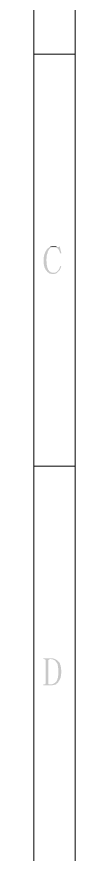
# Model space of a CAD drawing. Header units: millimetres. Extents: x 0 to 210, y 1 to 151.
# Drawn here: x 0.1 to 2.7, y 51.1 to 104.1 of the extents above; entities that cross this region are included whole.
import ezdxf

# ---------------------------------------------------------------- set-up
doc = ezdxf.new("R2010")
doc.units = ezdxf.units.MM

msp = doc.modelspace()

# ---------------------------------------------------------------- hatches: boundary and pattern name
h = msp.add_hatch(color=7)
h.dxf.hatch_style = 2
h.paths.add_polyline_path([(1.354608, 89.522915), (1.460428, 89.522915), (1.52392, 89.501751), (1.566249, 89.480587), (1.608577, 89.459422), (1.629741, 89.438258), (1.650905, 89.417094), (1.693233, 89.374766), (1.714397, 89.332438), (1.735561, 89.29011), (1.756725, 89.226617), (1.777889, 89.184289), (1.799053, 89.120797), (1.862546, 89.141961), (1.756725, 89.586407), (1.714397, 89.544079), (1.142967, 89.544079), (1.100639, 89.522915), (1.05831, 89.480587), (1.015982, 89.459422), (0.973654, 89.417094), (0.931326, 89.374766), (0.888998, 89.29011), (0.867834, 89.268946), (0.84667, 89.226617), (0.825506, 89.163125), (0.783177, 89.078469), (0.783177, 89.036141), (0.762013, 88.972648), (0.762013, 88.93032), (0.740849, 88.866828), (0.740849, 88.485875), (0.762013, 88.422382), (0.762013, 88.35889), (0.783177, 88.316562), (0.783177, 88.274234), (0.888998, 88.062593), (0.95249, 87.999101), (0.973654, 87.956772), (1.015982, 87.935608), (1.05831, 87.89328), (1.142967, 87.850952), (1.206459, 87.850952), (1.248787, 87.829788), (1.4181, 87.829788), (1.460428, 87.850952), (1.502756, 87.850952), (1.545084, 87.872116), (1.587413, 87.89328), (1.672069, 87.977937), (1.693233, 87.999101), (1.735561, 88.041429), (1.756725, 88.062593), (1.777889, 88.104921), (1.799053, 88.168413), (1.841382, 88.25307), (1.862546, 88.316562), (1.799053, 88.337726), (1.777889, 88.295398), (1.756725, 88.231906), (1.756725, 88.189577), (1.714397, 88.147249), (1.693233, 88.104921), (1.672069, 88.062593), (1.587413, 87.977937), (1.545084, 87.956772), (1.502756, 87.935608), (1.460428, 87.914444), (1.354608, 87.914444), (1.269951, 87.914444), (1.227623, 87.935608), (1.185295, 87.935608), (1.142967, 87.977937), (1.100639, 87.999101), (1.079475, 88.041429), (1.037146, 88.083757), (1.015982, 88.126085), (1.015982, 88.147249), (0.973654, 88.231906), (0.973654, 88.274234), (0.95249, 88.316562), (0.95249, 88.380054), (0.931326, 88.422382), (0.931326, 88.591695), (0.910162, 88.655187), (0.910162, 88.761008), (0.931326, 88.8245), (0.931326, 88.972648), (0.95249, 89.036141), (0.95249, 89.078469), (0.994818, 89.163125), (0.994818, 89.205453), (1.015982, 89.268946), (1.037146, 89.311274), (1.05831, 89.332438), (1.079475, 89.374766), (1.121803, 89.417094), (1.142967, 89.459422), (1.185295, 89.480587), (1.227623, 89.501751), (1.269951, 89.522915)])
h = msp.add_hatch(color=7)
h.dxf.hatch_style = 2
h.paths.add_polyline_path([(1.396936, 89.586407), (1.269951, 89.586407), (1.227623, 89.565243), (1.185295, 89.565243), (1.142967, 89.544079), (1.650905, 89.544079), (1.587413, 89.544079), (1.52392, 89.565243), (1.502756, 89.586407), (1.439264, 89.586407)])
h = msp.add_hatch(color=7)
h.dxf.hatch_style = 2
h.paths.add_polyline_path([(1.185295, 63.469927), (0.719685, 63.469927), (0.719685, 63.427599), (1.206459, 63.427599), (1.248787, 63.406435), (1.31228, 63.406435), (1.481592, 63.321778), (1.502756, 63.27945), (1.545084, 63.237122), (1.566249, 63.194794), (1.587413, 63.17363), (1.608577, 63.131302), (1.629741, 63.088973), (1.629741, 63.046645), (1.650905, 62.983153), (1.650905, 62.877333), (1.672069, 62.835004), (1.672069, 62.411723), (1.650905, 62.34823), (1.650905, 62.24241), (1.629741, 62.200082), (1.608577, 62.157754), (1.608577, 62.115425), (1.587413, 62.073097), (1.566249, 62.030769), (1.545084, 62.009605), (1.52392, 61.988441), (1.460428, 61.924949), (1.4181, 61.903785), (1.375772, 61.861456), (1.333444, 61.861456), (1.291115, 61.840292), (1.248787, 61.819128), (0.719685, 61.819128), (0.719685, 61.755636), (1.248787, 61.755636), (1.31228, 61.7768), (1.354608, 61.7768), (1.4181, 61.797964), (1.460428, 61.797964), (1.502756, 61.819128), (1.545084, 61.840292), (1.566249, 61.882621), (1.608577, 61.903785), (1.650905, 61.946113), (1.672069, 61.967277), (1.693233, 62.009605), (1.714397, 62.051933), (1.735561, 62.073097), (1.756725, 62.115425), (1.777889, 62.157754), (1.820218, 62.24241), (1.820218, 62.305902), (1.841382, 62.34823), (1.841382, 62.475215), (1.862546, 62.517543), (1.862546, 62.729184), (1.841382, 62.792676), (1.841382, 62.898497), (1.820218, 62.940825), (1.820218, 63.004317), (1.799053, 63.046645), (1.777889, 63.088973), (1.777889, 63.131302), (1.756725, 63.17363), (1.735561, 63.215958), (1.693233, 63.237122), (1.672069, 63.27945), (1.650905, 63.300614), (1.608577, 63.342942), (1.52392, 63.385271), (1.481592, 63.427599), (1.439264, 63.427599), (1.396936, 63.448763), (1.333444, 63.469927), (1.227623, 63.469927)])
h = msp.add_hatch(color=7)
h.dxf.hatch_style = 2
h.paths.add_polyline_path([(0.783177, 63.427599), (0.804341, 63.406435), (0.84667, 63.406435), (0.84667, 63.385271), (0.867834, 63.342942), (0.867834, 61.882621), (0.84667, 61.840292), (0.84667, 61.819128), (0.783177, 61.819128), (1.142967, 61.819128), (1.100639, 61.819128), (1.05831, 61.840292), (1.037146, 61.840292), (1.037146, 63.364106), (1.079475, 63.406435), (1.100639, 63.406435), (1.164131, 63.427599)])

# ---------------------------------------------------------------- linework, layer by layer
at = {"color": 7, "lineweight": 0}
for points in [[(0.127091, 0.781909), (0.127091, 150.517806)], [(2.730273, 3.385091), (2.730273, 147.914623)], [(2.730273, 101.755755), (0.127091, 101.755755)], [(2.730273, 75.660439), (0.127091, 75.660439)]]:
    msp.add_lwpolyline(points, dxfattribs=at)

doc.saveas('drawing.dxf')
